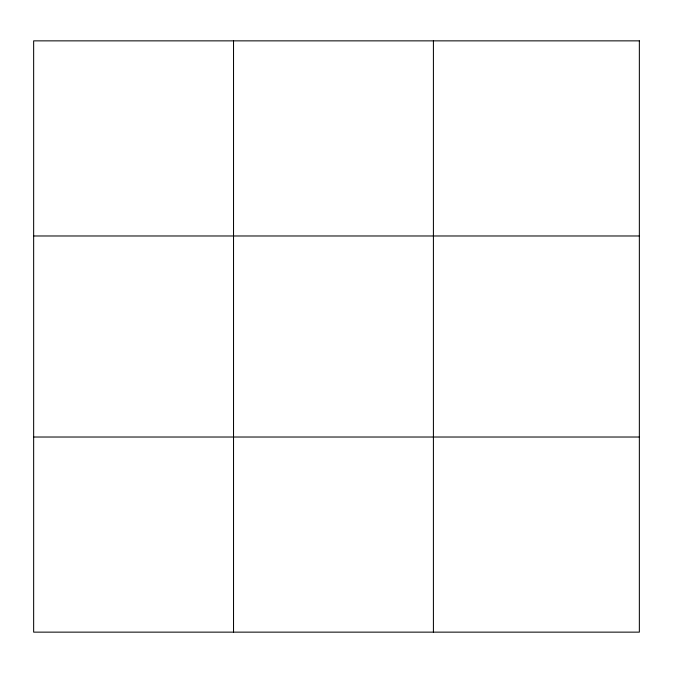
<?xml version="1.0" encoding="UTF-8"?>
<svg xmlns="http://www.w3.org/2000/svg" width="673" height="673" viewBox="0 0 673 673"><rect width="100%" height="100%" fill="white"/><g stroke="black" fill="none" stroke-linecap="round" stroke-linejoin="round"><path stroke-width="1.01" d="M233.531 40.86L233.531 632.14M433.412 40.86L433.412 632.14M33.65 235.979L639.35 235.979M33.65 437.021L639.35 437.021M639.35 40.86L639.35 632.14L33.65 632.14L33.65 40.86L639.35 40.86"/></g></svg>
